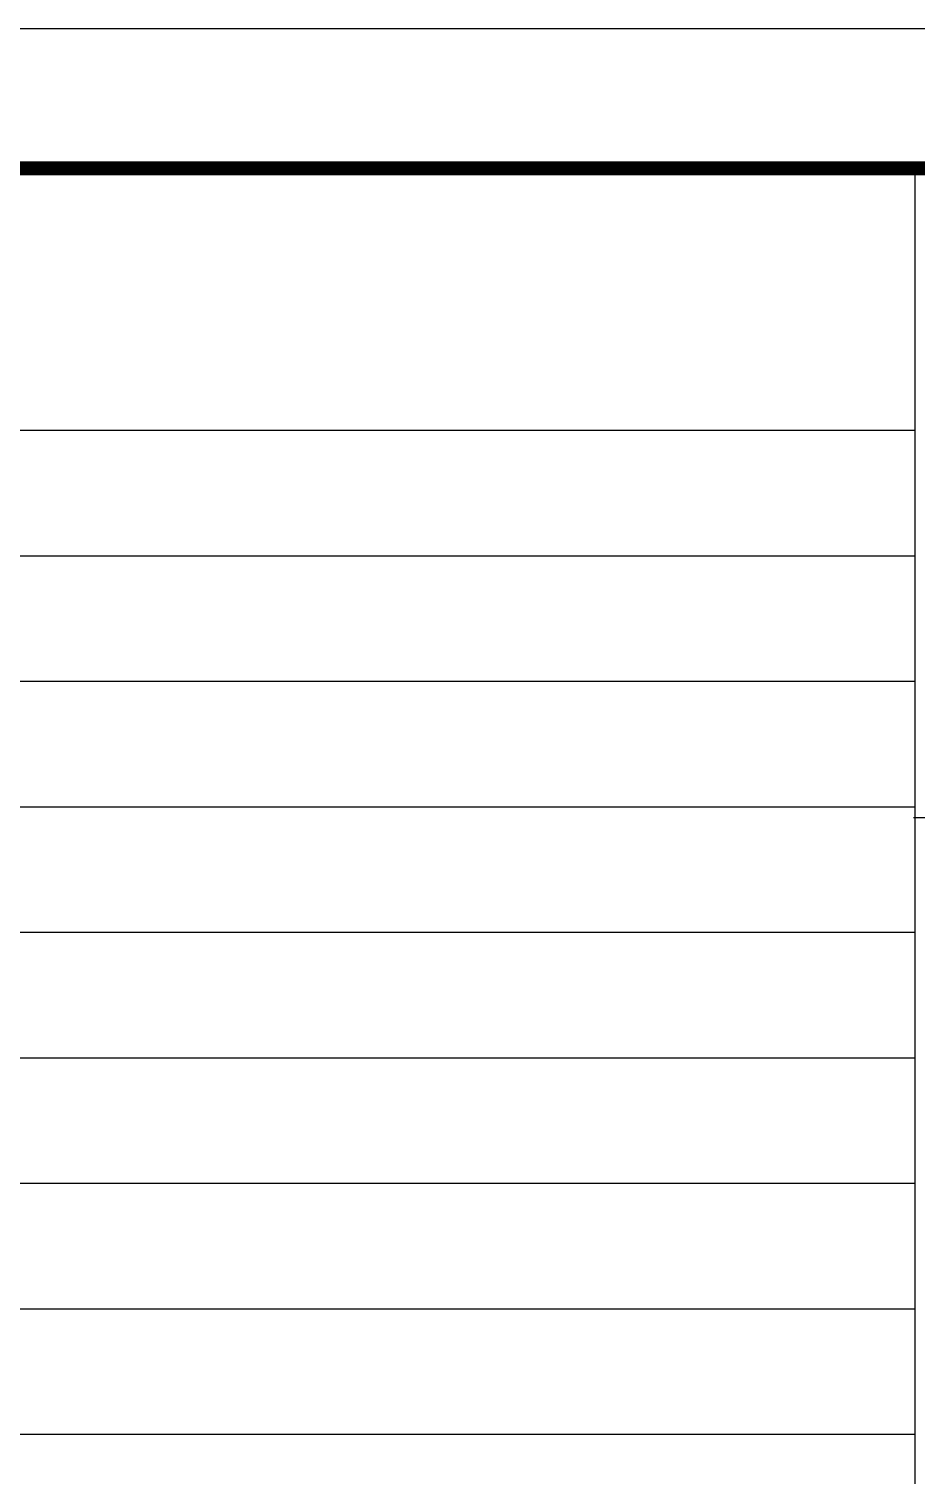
# Model space of a CAD drawing. Extents: x -695846 to 822170, y -413475 to 397179.
# Drawn here: x 379970 to 386329, y 346231 to 356602 of the extents above; entities that cross this region are included whole.
import ezdxf

# ---------------------------------------------------------------- set-up
doc = ezdxf.new("R2010")
doc.units = 0
doc.header["$LTSCALE"] = 1000
doc.header["$MEASUREMENT"] = 0
for name, color, linetype in [('T-图框-175', 175, 'Continuous'), ('TK', 4, 'Continuous'), ('ZSX', 8, 'Continuous')]:
    doc.layers.add(name, color=color, linetype=linetype)

# ---------------------------------------------------------------- blocks, each defined once
blk = doc.blocks.new('3er1t35wer1t')
blk.add_line((320885, 303477), (313385, 303477))
at = {"layer": 'TK', "color": 7}
blk.add_line((313372, 298821), (320872, 298821), dxfattribs=at)
blk.add_lwpolyline([(313385, 263477), (313385, 303477), (320885, 303477), (320885, 263477)], close=True, dxfattribs=at)

msp = doc.modelspace()

# ---------------------------------------------------------------- linework, layer by layer
at = {"layer": 'T-图框-175'}
msp.add_lwpolyline([(335420, 314602), (394820, 314602), (394820, 356602), (335420, 356602)], close=True, dxfattribs=at)
at = {"layer": 'T-图框-175', "const_width": 100}
msp.add_lwpolyline([(337920, 315602), (393820, 315602), (393820, 355602), (337920, 355602)], close=True, dxfattribs=at)
at = {"layer": 'ZSX', "linetype": 'Continuous'}
for p, q in [((337882, 353724), (386325, 353724)), ((337882, 352824), (386325, 352824)), ((337882, 351924), (386325, 351924)), ((337882, 351024), (386325, 351024)), ((337882, 350124), (386325, 350124)), ((337882, 349224), (386325, 349224)), ((337882, 348324), (386325, 348324)), ((337882, 347424), (386325, 347424)), ((337882, 346524), (386325, 346524))]:
    msp.add_line(p, q, dxfattribs=at)

# ---------------------------------------------------------------- block references
msp.add_blockref('3er1t35wer1t', (72939, 52125))

doc.saveas('drawing.dxf')
